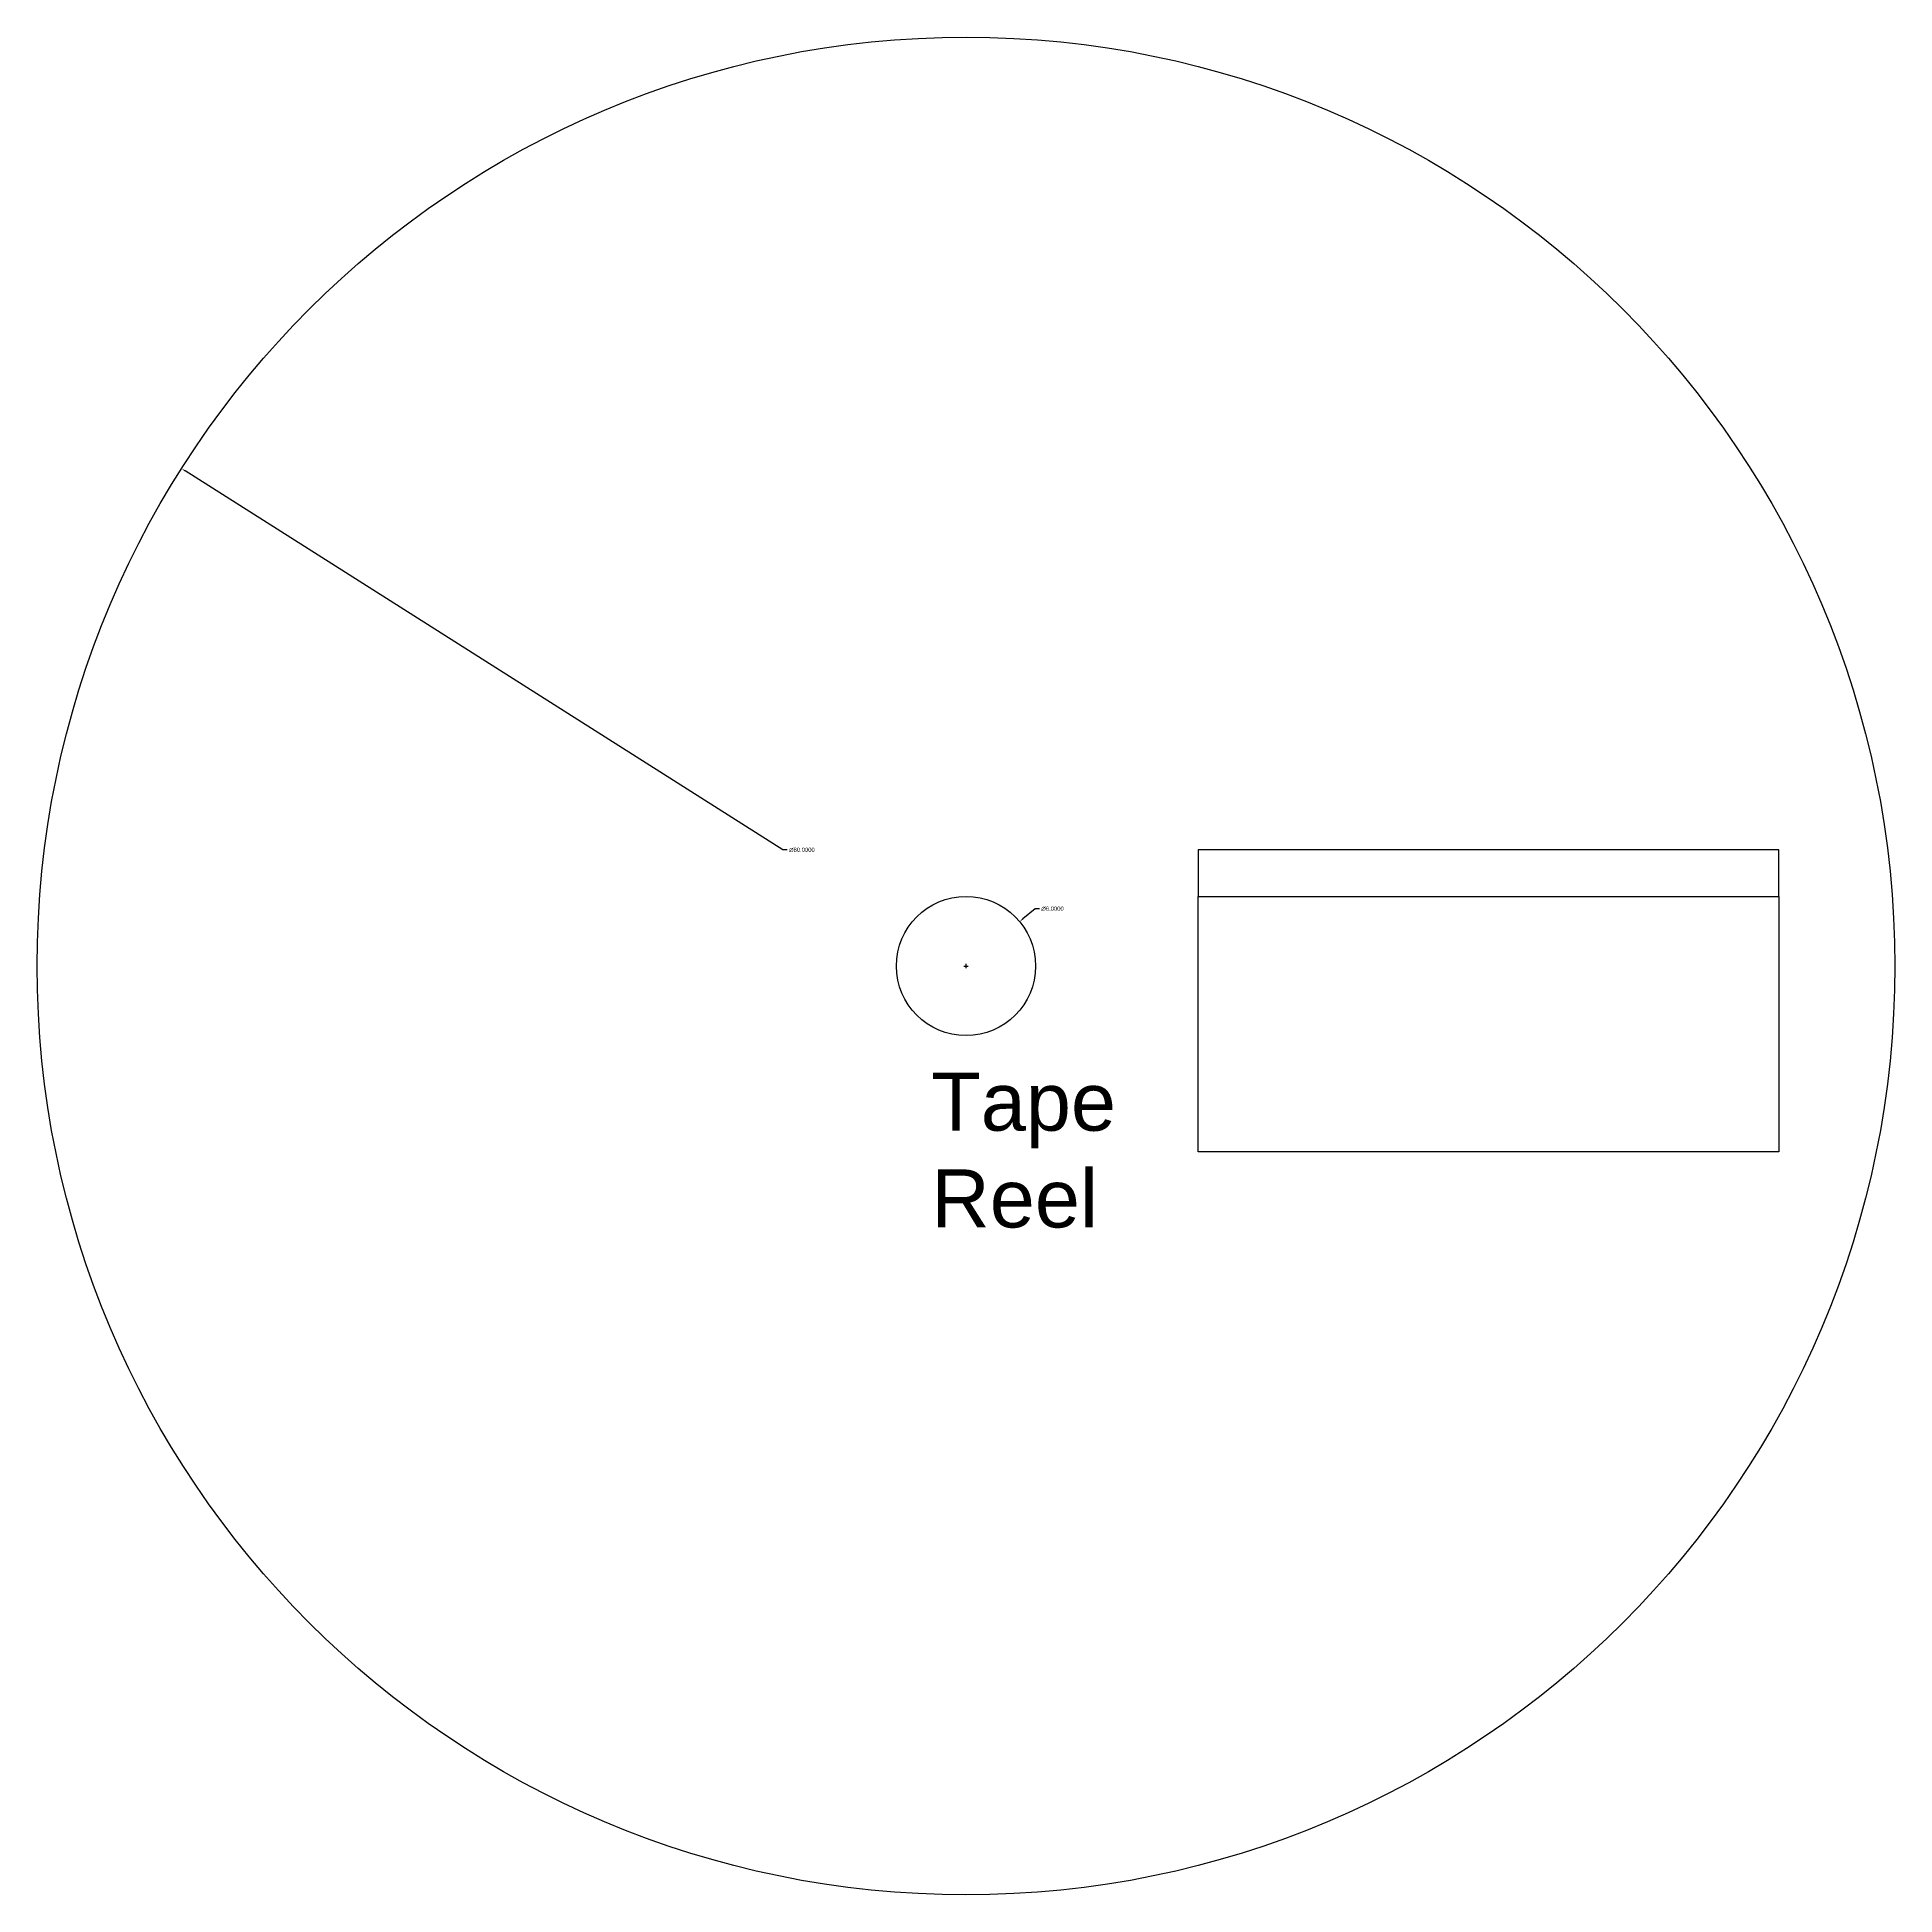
# Model space of a CAD drawing. Header units: inches. Extents: x -40 to 40, y -40 to 40.
import ezdxf

# ---------------------------------------------------------------- set-up
doc = ezdxf.new("R2010")
doc.units = ezdxf.units.IN
doc.header["$MEASUREMENT"] = 0
doc.styles.get("Standard").update_dxf_attribs({"font": ''})
doc.styles.get('Standard').set_extended_font_data('Arial')
doc.dimstyles.get("Standard").update_dxf_attribs({"dimtxt": 0.18, "dimasz": 0.18, "dimexe": 0.18, "dimexo": 0.0625, "dimgap": 0.09, "dimtad": 0, "dimtih": 1, "dimtoh": 1, "dimdec": 4, "dimzin": 0, "dimdsep": 46, "dimtxsty": 'Standard', "dimcen": 0.09, "dimadec": 0, "dimazin": 0, "dimtfac": 1, "dimtdec": 4, "dimtofl": 0, "dimtmove": 0, "dimatfit": 3, "dimfxl": 1, "dimtolj": 1, "dimtzin": 0, "dimarcsym": 0})

# ---------------------------------------------------------------- blocks, each defined once
blk = doc.blocks.new('*D4')
at = {"color": 0, "lineweight": -2, "transparency": 16777216}
for p, q in [((-7.884, 4.999), (-33.63, 21.323)), ((-7.704, 4.999), (-7.884, 4.999))]:
    blk.add_line(p, q, dxfattribs=at)
at = {"color": 0, "transparency": 16777216}
blk.add_solid([(-33.614, 21.349), (-33.646, 21.298), (-33.782, 21.42)], dxfattribs=at)
at = {"layer": 'Defpoints', "color": 0, "transparency": 16777216}
for p in [(-33.782, 21.42), (33.782, -21.42)]:
    blk.add_point(p, dxfattribs=at)
at = {"color": 0, "transparency": 16777216, "insert": (-7.068, 4.999), "char_height": 0.18, "attachment_point": 5}
blk.add_mtext('\\A1;∅80.0000', dxfattribs=at)
blk = doc.blocks.new('*D5')
at = {"color": 0, "lineweight": -2, "transparency": 16777216}
for p, q in [((2.98, 2.465), (2.45, 2.027)), ((3.16, 2.465), (2.98, 2.465)), ((-0.09, 0), (0.09, 0)), ((0, -0.09), (0, 0.09))]:
    blk.add_line(p, q, dxfattribs=at)
at = {"color": 0, "transparency": 16777216}
blk.add_solid([(2.431, 2.05), (2.47, 2.004), (2.312, 1.912)], dxfattribs=at)
at = {"layer": 'Defpoints', "color": 0, "transparency": 16777216}
for p in [(2.312, 1.912), (-2.312, -1.912)]:
    blk.add_point(p, dxfattribs=at)
at = {"color": 0, "transparency": 16777216, "insert": (3.725, 2.465), "char_height": 0.18, "attachment_point": 5}
blk.add_mtext('\\A1;∅6.0000', dxfattribs=at)

msp = doc.modelspace()

# ---------------------------------------------------------------- linework, layer by layer
for points in [[(35, 5), (10, 5), (10, 3), (35, 3)], [(35, -8), (10, -8), (10, 3), (35, 3)]]:
    msp.add_lwpolyline(points, close=True)
for radius in [40, 3]:
    msp.add_circle((0, 0), radius)

# ---------------------------------------------------------------- texts
at = {"insert": (-1.4984, -4.59283), "char_height": 2.5, "attachment_point": 1}
msp.add_mtext_dynamic_manual_height_columns('{\\fArial Unicode MS|b0|i0|c0|p2;Tape Reel}', width=2.5, gutter_width=12.5, heights=[0], dxfattribs=at)

# ---------------------------------------------------------------- dimensions: what is measured, and where the dimension line sits
for p1, p2, picture, middle in [((33.78164, -21.41963), (-33.78164, 21.41963), '*D4', (-7.06837, 4.99864)), ((-2.31176, -1.912), (2.31176, 1.912), '*D5', (3.72515, 2.46467))]:
    dim = msp.add_diameter_dim_2p(p1=p1, p2=p2, dimstyle='Standard')
    dim.commit()
    dim.dimension.update_dxf_attribs({"geometry": picture, "text_midpoint": middle, "dimtype": 163})

doc.saveas('drawing.dxf')
